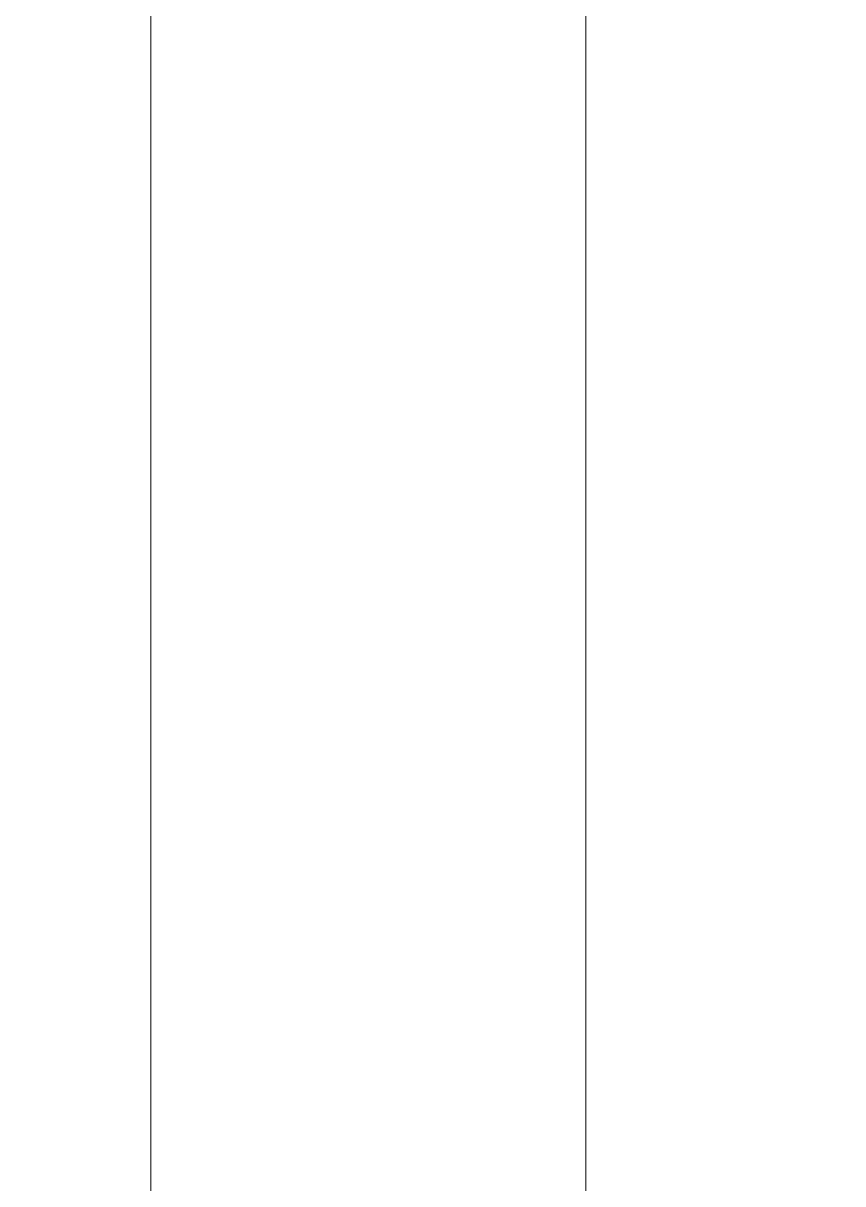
# Model space of a CAD drawing. Header units: metres. Extents: x 678805 to 1359287, y 2747329 to 5497370.
# Drawn here: x 679997.8921 to 679998.1271, y 2748709.9601 to 2748710.293 of the extents above; entities that cross this region are included whole.
import ezdxf

# ---------------------------------------------------------------- set-up
doc = ezdxf.new("R2010")
doc.units = ezdxf.units.M
doc.layers.add('00_XREF_MON_HSC_PAVEMENT', color=7, linetype='Continuous')
doc.layers.add('XREF_MON_HSC_PAVEMENT$0$03-TR-Pavement_02_Sealed Gravel', color=7, linetype='Continuous', lineweight=5, true_color=0x38321e)

# ---------------------------------------------------------------- blocks, each defined once
blk = doc.blocks.new('XREF_MON_HSC_PAVEMENT')
at = {"layer": 'XREF_MON_HSC_PAVEMENT$0$03-TR-Pavement_02_Sealed Gravel', "linetype": 'Continuous'}
h = blk.add_hatch(dxfattribs=at)
h.set_pattern_fill('ANSI31', color=256, scale=0.0393, angle=45)
h.set_pattern_definition([(90, (652974.1167151183, 2717198.732228751), (-0.1247775, 0), [])])
h.paths.add_polyline_path([(679968.8662042674, 2748742.60251678), (679983.86755255, 2748747.571156047), (679993.1065310832, 2748719.676771431), (679978.110580246, 2748714.691836161)], flags=16)
h.paths.add_polyline_path([(679998.1333992936, 2748710.306623462), (680003.9018366351, 2748713.033956788), (680005.4193755139, 2748708.439044725), (680000.1849477476, 2748705.967137197)], flags=16)
h.paths.add_polyline_path([(679963.901977041, 2748747.461128567), (679988.620948913, 2748759.302571302), (680006.9981609546, 2748703.658685969), (679982.2552148356, 2748691.884598467)])

msp = doc.modelspace()

# ---------------------------------------------------------------- block references
at = {"layer": '00_XREF_MON_HSC_PAVEMENT'}
msp.add_blockref('XREF_MON_HSC_PAVEMENT', (0, 0), dxfattribs=at)

doc.saveas('drawing.dxf')
